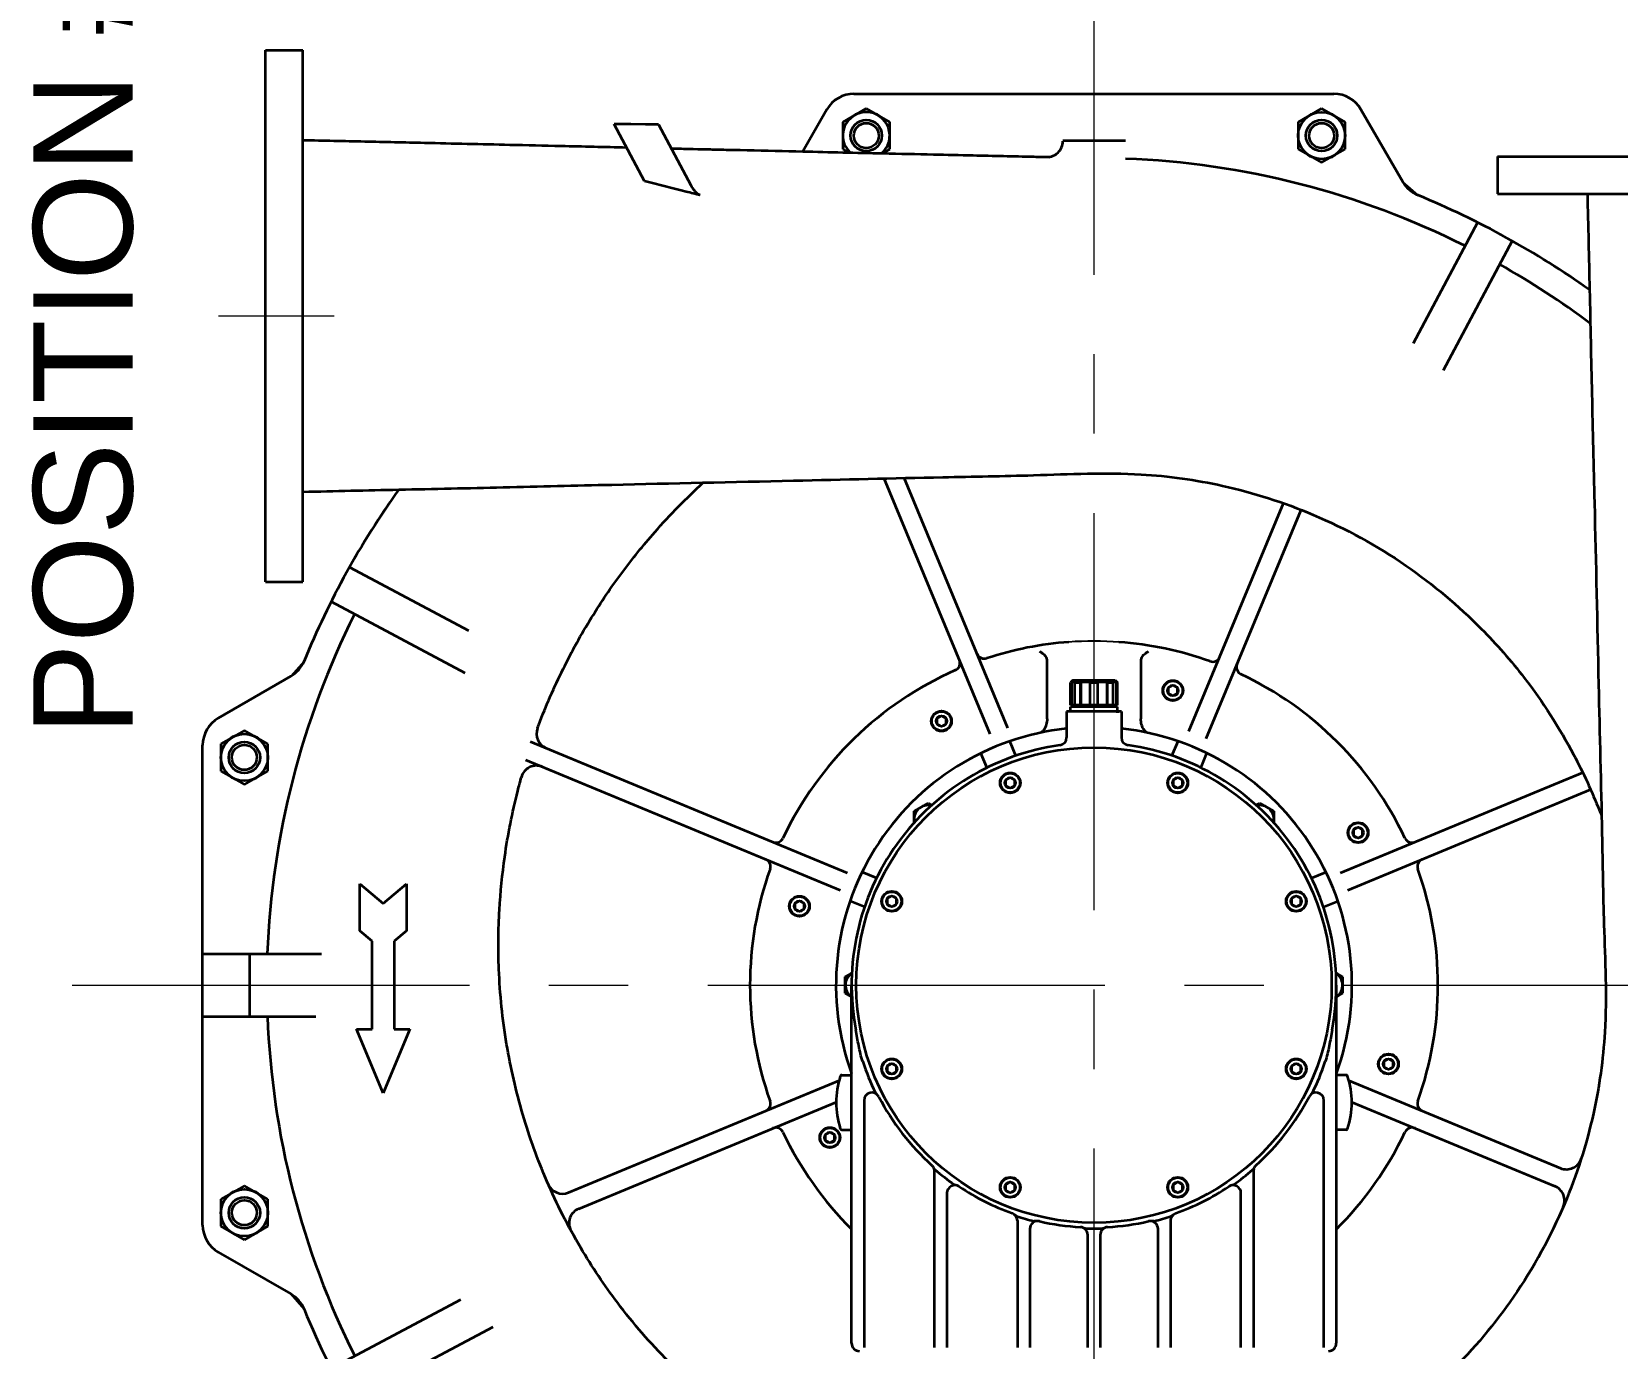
# Model space of a CAD drawing. Header units: inches. Extents: x -403 to 7, y 1 to 290.
# Drawn here: x -99.26 to -59.34, y 81.94 to 115.09 of the extents above; entities that cross this region are included whole.
import ezdxf

# ---------------------------------------------------------------- set-up
doc = ezdxf.new("R2010")
doc.units = ezdxf.units.IN
doc.header["$MEASUREMENT"] = 0
doc.linetypes.add('点画线', pattern=[16, 10, -2, 2, -2])
doc.layers.add('中心线层', color=1, linetype='点画线', lineweight=18)
doc.layers.add('粗实线层', color=7, linetype='Continuous', lineweight=35)
doc.styles.get("Standard").update_dxf_attribs({"font": 'arial.ttf'})

msp = doc.modelspace()

# ---------------------------------------------------------------- linework, layer by layer
for p, q in [((-92.434, 114.624), (-93.379, 114.624)), ((-93.379, 114.624), (-93.379, 114.624)), ((-93.379, 114.624), (-93.379, 107.931)), ((-92.434, 112.359), (-92.434, 114.624)), ((-92.434, 114.624), (-92.434, 114.624)), ((-79.004, 113.384), (-79.026, 113.368)), ((-78.981, 113.399), (-79.004, 113.384)), ((-66.197, 113.471), (-66.223, 113.48)), ((-66.172, 113.461), (-66.197, 113.471)), ((-66.148, 113.45), (-66.172, 113.461)), ((-66.123, 113.439), (-66.148, 113.45)), ((-66.099, 113.426), (-66.123, 113.439)), ((-66.076, 113.413), (-66.099, 113.426)), ((-66.053, 113.399), (-66.076, 113.413)), ((-66.03, 113.384), (-66.053, 113.399)), ((-66.008, 113.368), (-66.03, 113.384)), ((-79.24, 113.128), (-79.85, 112.073)), ((-79.227, 113.151), (-79.24, 113.128)), ((-79.24, 113.128), (-79.24, 113.128)), ((-79.212, 113.174), (-79.227, 113.151)), ((-79.196, 113.196), (-79.212, 113.174)), ((-79.18, 113.218), (-79.196, 113.196)), ((-79.163, 113.239), (-79.18, 113.218)), ((-79.146, 113.259), (-79.163, 113.239)), ((-79.127, 113.279), (-79.146, 113.259)), ((-79.108, 113.298), (-79.127, 113.279)), ((-79.089, 113.317), (-79.108, 113.298)), ((-79.068, 113.335), (-79.089, 113.317)), ((-79.047, 113.352), (-79.068, 113.335)), ((-79.026, 113.368), (-79.047, 113.352)), ((-65.987, 113.352), (-66.008, 113.368)), ((-65.966, 113.335), (-65.987, 113.352)), ((-65.946, 113.317), (-65.966, 113.335)), ((-65.926, 113.298), (-65.946, 113.317)), ((-65.907, 113.279), (-65.926, 113.298)), ((-65.889, 113.259), (-65.907, 113.279)), ((-65.871, 113.239), (-65.889, 113.259)), ((-65.854, 113.218), (-65.871, 113.239)), ((-65.838, 113.196), (-65.854, 113.218)), ((-65.822, 113.174), (-65.838, 113.196)), ((-65.808, 113.151), (-65.822, 113.174)), ((-65.794, 113.128), (-65.808, 113.151)), ((-64.74, 111.303), (-65.794, 113.128)), ((-65.794, 113.128), (-65.794, 113.128)), ((-84.18, 112.756), (-84.598, 112.763)), ((-84.598, 112.763), (-84.598, 112.763)), ((-84.598, 112.763), (-84.286, 112.175)), ((-83.804, 112.752), (-84.18, 112.756)), ((-84.18, 112.756), (-84.18, 112.756)), ((-83.477, 112.751), (-83.804, 112.752)), ((-83.804, 112.752), (-83.804, 112.752)), ((-83.157, 112.149), (-83.477, 112.751)), ((-83.477, 112.751), (-83.477, 112.751)), ((-92.162, 112.353), (-92.434, 112.359)), ((-92.434, 112.359), (-92.434, 112.359)), ((-91.891, 112.347), (-92.162, 112.353)), ((-84.829, 112.188), (-85.101, 112.194)), ((-84.558, 112.181), (-84.829, 112.188)), ((-84.286, 112.175), (-84.558, 112.181)), ((-84.286, 112.175), (-84.286, 112.175)), ((-83.047, 112.146), (-83.157, 112.149)), ((-83.157, 112.149), (-83.157, 112.149)), ((-82.936, 112.144), (-83.047, 112.146)), ((-82.826, 112.141), (-82.936, 112.144)), ((-82.716, 112.138), (-82.826, 112.141)), ((-82.605, 112.136), (-82.716, 112.138)), ((-82.495, 112.133), (-82.605, 112.136)), ((-82.384, 112.131), (-82.495, 112.133)), ((-82.274, 112.128), (-82.384, 112.131)), ((-82.164, 112.126), (-82.274, 112.128)), ((-82.053, 112.123), (-82.164, 112.126)), ((-81.943, 112.121), (-82.053, 112.123)), ((-81.833, 112.118), (-81.943, 112.121)), ((-81.722, 112.116), (-81.833, 112.118)), ((-55.667, 111.947), (-62.36, 111.947)), ((-62.36, 111.947), (-62.36, 111.947)), ((-62.36, 111.947), (-62.36, 111.002)), ((-64.357, 110.968), (-64.74, 111.303)), ((-64.74, 111.303), (-64.731, 111.288)), ((-64.357, 110.968), (-64.74, 111.303)), ((-64.731, 111.288), (-64.722, 111.273)), ((-64.722, 111.273), (-64.712, 111.259)), ((-64.712, 111.259), (-64.703, 111.244)), ((-64.703, 111.244), (-64.693, 111.23)), ((-64.693, 111.23), (-64.682, 111.217)), ((-64.682, 111.217), (-64.672, 111.203)), ((-64.672, 111.203), (-64.661, 111.19)), ((-64.661, 111.19), (-64.649, 111.177)), ((-64.649, 111.177), (-64.638, 111.164)), ((-64.638, 111.164), (-64.626, 111.151)), ((-64.626, 111.151), (-64.614, 111.139)), ((-64.614, 111.139), (-64.602, 111.127)), ((-64.602, 111.127), (-64.589, 111.115)), ((-64.589, 111.115), (-64.576, 111.103)), ((-64.576, 111.103), (-64.563, 111.092)), ((-64.563, 111.092), (-64.55, 111.081)), ((-64.55, 111.081), (-64.536, 111.071)), ((-64.536, 111.071), (-64.522, 111.06)), ((-64.522, 111.06), (-64.508, 111.05)), ((-64.508, 111.05), (-64.494, 111.041)), ((-64.494, 111.041), (-64.479, 111.031)), ((-64.479, 111.031), (-64.465, 111.022)), ((-64.465, 111.022), (-64.45, 111.013)), ((-64.45, 111.013), (-64.435, 111.005)), ((-64.435, 111.005), (-64.419, 110.997)), ((-64.419, 110.997), (-64.404, 110.989)), ((-64.404, 110.989), (-64.388, 110.982)), ((-64.388, 110.982), (-64.373, 110.975)), ((-62.36, 111.002), (-62.36, 111.002)), ((-62.36, 111.002), (-60.095, 111.002)), ((-60.095, 111.002), (-60.095, 111.002)), ((-60.095, 111.002), (-60.093, 110.922)), ((-64.373, 110.975), (-64.357, 110.968)), ((-64.205, 110.905), (-64.357, 110.968)), ((-64.053, 110.84), (-64.205, 110.905)), ((-63.902, 110.775), (-64.053, 110.84)), ((-63.751, 110.708), (-63.902, 110.775)), ((-63.601, 110.641), (-63.751, 110.708)), ((-63.451, 110.572), (-63.601, 110.641)), ((-60.093, 110.922), (-60.091, 110.841)), ((-60.091, 110.841), (-60.089, 110.76)), ((-60.089, 110.76), (-60.087, 110.68)), ((-60.087, 110.68), (-60.085, 110.599)), ((-60.085, 110.599), (-60.083, 110.519)), ((-63.302, 110.502), (-63.451, 110.572)), ((-63.154, 110.43), (-63.302, 110.502)), ((-63.005, 110.358), (-63.154, 110.43)), ((-62.858, 110.285), (-63.005, 110.358)), ((-62.711, 110.21), (-62.858, 110.285)), ((-62.565, 110.134), (-62.711, 110.21)), ((-60.083, 110.519), (-60.081, 110.438)), ((-60.081, 110.438), (-60.08, 110.358)), ((-60.08, 110.358), (-60.078, 110.277)), ((-60.078, 110.277), (-60.076, 110.196)), ((-60.076, 110.196), (-60.074, 110.116)), ((-62.419, 110.058), (-62.565, 110.134)), ((-62.274, 109.98), (-62.419, 110.058)), ((-62.129, 109.901), (-62.274, 109.98)), ((-61.985, 109.82), (-62.129, 109.901)), ((-61.842, 109.739), (-61.985, 109.82)), ((-60.074, 110.116), (-60.072, 110.035)), ((-60.072, 110.035), (-60.07, 109.955)), ((-60.07, 109.955), (-60.068, 109.874)), ((-60.068, 109.874), (-60.066, 109.793)), ((-60.066, 109.793), (-60.065, 109.713)), ((-61.699, 109.657), (-61.842, 109.739)), ((-61.557, 109.573), (-61.699, 109.657)), ((-61.416, 109.489), (-61.557, 109.573)), ((-61.275, 109.403), (-61.416, 109.489)), ((-61.135, 109.316), (-61.275, 109.403)), ((-60.065, 109.713), (-60.063, 109.632)), ((-60.063, 109.632), (-60.061, 109.552)), ((-60.061, 109.552), (-60.059, 109.471)), ((-60.059, 109.471), (-60.057, 109.391)), ((-60.057, 109.391), (-60.055, 109.31)), ((-60.996, 109.229), (-61.135, 109.316)), ((-60.857, 109.14), (-60.996, 109.229)), ((-60.719, 109.05), (-60.857, 109.14)), ((-60.582, 108.959), (-60.719, 109.05)), ((-60.055, 109.31), (-60.054, 109.229)), ((-60.054, 109.229), (-60.052, 109.149)), ((-60.052, 109.149), (-60.05, 109.068)), ((-60.05, 109.068), (-60.048, 108.988)), ((-60.048, 108.988), (-60.046, 108.907)), ((-60.445, 108.867), (-60.582, 108.959)), ((-60.309, 108.774), (-60.445, 108.867)), ((-60.174, 108.68), (-60.309, 108.774)), ((-60.039, 108.585), (-60.174, 108.68)), ((-60.046, 108.907), (-60.045, 108.826)), ((-60.045, 108.826), (-60.043, 108.746)), ((-60.043, 108.746), (-60.041, 108.665)), ((-60.041, 108.665), (-60.039, 108.585)), ((-60.039, 108.585), (-60.039, 108.585)), ((-93.379, 107.931), (-93.379, 107.931)), ((-93.379, 107.931), (-93.379, 101.238)), ((-92.434, 103.503), (-92.353, 103.505)), ((-92.434, 101.238), (-92.434, 103.503)), ((-92.434, 103.503), (-92.434, 103.503)), ((-92.353, 103.505), (-92.273, 103.507)), ((-92.273, 103.507), (-92.192, 103.509)), ((-92.192, 103.509), (-92.112, 103.511)), ((-92.112, 103.511), (-92.031, 103.513)), ((-90.393, 103.02), (-90.454, 102.928)), ((-90.331, 103.112), (-90.393, 103.02)), ((-90.269, 103.204), (-90.331, 103.112)), ((-90.206, 103.295), (-90.269, 103.204)), ((-90.143, 103.386), (-90.206, 103.295)), ((-90.635, 102.649), (-90.694, 102.556)), ((-90.575, 102.742), (-90.635, 102.649)), ((-90.515, 102.835), (-90.575, 102.742)), ((-90.454, 102.928), (-90.515, 102.835)), ((-90.869, 102.274), (-90.927, 102.179)), ((-90.811, 102.368), (-90.869, 102.274)), ((-90.753, 102.462), (-90.811, 102.368)), ((-90.694, 102.556), (-90.753, 102.462)), ((-91.152, 101.797), (-91.207, 101.701)), ((-91.096, 101.893), (-91.152, 101.797)), ((-91.04, 101.989), (-91.096, 101.893)), ((-90.984, 102.084), (-91.04, 101.989)), ((-90.927, 102.179), (-90.984, 102.084)), ((-91.372, 101.404), (-91.388, 101.375)), ((-91.357, 101.433), (-91.372, 101.404)), ((-91.341, 101.461), (-91.357, 101.433)), ((-91.325, 101.49), (-91.341, 101.461)), ((-91.309, 101.519), (-91.325, 101.49)), ((-91.293, 101.547), (-91.309, 101.519)), ((-91.277, 101.576), (-91.293, 101.547)), ((-91.261, 101.605), (-91.277, 101.576)), ((-91.207, 101.701), (-91.261, 101.605)), ((-91.261, 101.605), (-91.261, 101.605)), ((-93.379, 101.238), (-93.379, 101.238)), ((-93.379, 101.238), (-92.434, 101.238)), ((-92.434, 101.238), (-92.434, 101.238)), ((-91.573, 101.028), (-91.589, 100.999)), ((-91.558, 101.057), (-91.573, 101.028)), ((-91.543, 101.086), (-91.558, 101.057)), ((-91.528, 101.115), (-91.543, 101.086)), ((-91.512, 101.144), (-91.528, 101.115)), ((-91.497, 101.173), (-91.512, 101.144)), ((-91.482, 101.202), (-91.497, 101.173)), ((-91.466, 101.231), (-91.482, 101.202)), ((-91.451, 101.26), (-91.466, 101.231)), ((-91.435, 101.288), (-91.451, 101.26)), ((-91.419, 101.317), (-91.435, 101.288)), ((-91.404, 101.346), (-91.419, 101.317)), ((-91.388, 101.375), (-91.404, 101.346)), ((-91.772, 100.638), (-91.796, 100.589)), ((-91.748, 100.687), (-91.772, 100.638)), ((-91.723, 100.736), (-91.748, 100.687)), ((-91.708, 100.765), (-91.723, 100.736)), ((-91.723, 100.736), (-91.723, 100.736)), ((-91.693, 100.794), (-91.708, 100.765)), ((-91.679, 100.823), (-91.693, 100.794)), ((-91.664, 100.853), (-91.679, 100.823)), ((-91.649, 100.882), (-91.664, 100.853)), ((-91.634, 100.911), (-91.649, 100.882)), ((-91.619, 100.94), (-91.634, 100.911)), ((-91.604, 100.969), (-91.619, 100.94)), ((-91.589, 100.999), (-91.604, 100.969)), ((-91.963, 100.243), (-91.986, 100.194)), ((-91.939, 100.293), (-91.963, 100.243)), ((-91.916, 100.342), (-91.939, 100.293)), ((-91.892, 100.392), (-91.916, 100.342)), ((-91.868, 100.441), (-91.892, 100.392)), ((-91.844, 100.49), (-91.868, 100.441)), ((-91.82, 100.539), (-91.844, 100.49)), ((-91.796, 100.589), (-91.82, 100.539)), ((-92.145, 99.845), (-92.168, 99.795)), ((-92.123, 99.895), (-92.145, 99.845)), ((-92.1, 99.945), (-92.123, 99.895)), ((-92.078, 99.995), (-92.1, 99.945)), ((-92.055, 100.045), (-92.078, 99.995)), ((-92.032, 100.094), (-92.055, 100.045)), ((-92.009, 100.144), (-92.032, 100.094)), ((-91.986, 100.194), (-92.009, 100.144)), ((-92.32, 99.444), (-92.341, 99.393)), ((-92.298, 99.494), (-92.32, 99.444)), ((-92.277, 99.544), (-92.298, 99.494)), ((-92.255, 99.595), (-92.277, 99.544)), ((-92.234, 99.645), (-92.255, 99.595)), ((-92.212, 99.695), (-92.234, 99.645)), ((-92.19, 99.745), (-92.212, 99.695)), ((-92.168, 99.795), (-92.19, 99.745)), ((-92.404, 99.241), (-92.739, 98.858)), ((-92.404, 99.241), (-92.739, 98.858)), ((-92.563, 98.997), (-92.551, 99.009)), ((-92.551, 99.009), (-92.54, 99.022)), ((-92.54, 99.022), (-92.528, 99.035)), ((-92.528, 99.035), (-92.517, 99.049)), ((-92.517, 99.049), (-92.507, 99.062)), ((-92.507, 99.062), (-92.496, 99.076)), ((-92.496, 99.076), (-92.486, 99.09)), ((-92.486, 99.09), (-92.477, 99.104)), ((-92.477, 99.104), (-92.467, 99.119)), ((-92.467, 99.119), (-92.458, 99.133)), ((-92.458, 99.133), (-92.45, 99.148)), ((-92.45, 99.148), (-92.441, 99.163)), ((-92.441, 99.163), (-92.433, 99.179)), ((-92.433, 99.179), (-92.425, 99.194)), ((-92.425, 99.194), (-92.418, 99.21)), ((-92.418, 99.21), (-92.411, 99.225)), ((-92.411, 99.225), (-92.404, 99.241)), ((-92.383, 99.292), (-92.404, 99.241)), ((-92.362, 99.343), (-92.383, 99.292)), ((-92.341, 99.393), (-92.362, 99.343)), ((-92.739, 98.858), (-94.564, 97.804)), ((-92.739, 98.858), (-92.724, 98.867)), ((-92.724, 98.867), (-92.709, 98.876)), ((-92.709, 98.876), (-92.695, 98.886)), ((-92.695, 98.886), (-92.681, 98.895)), ((-92.681, 98.895), (-92.667, 98.905)), ((-92.667, 98.905), (-92.653, 98.916)), ((-92.653, 98.916), (-92.639, 98.927)), ((-92.639, 98.927), (-92.626, 98.938)), ((-92.626, 98.938), (-92.613, 98.949)), ((-92.613, 98.949), (-92.6, 98.96)), ((-92.6, 98.96), (-92.587, 98.972)), ((-92.587, 98.972), (-92.575, 98.984)), ((-92.575, 98.984), (-92.563, 98.997)), ((-94.901, 97.417), (-94.911, 97.392)), ((-94.89, 97.443), (-94.901, 97.417)), ((-94.878, 97.468), (-94.89, 97.443)), ((-94.866, 97.492), (-94.878, 97.468)), ((-94.853, 97.516), (-94.866, 97.492)), ((-94.838, 97.54), (-94.853, 97.516)), ((-94.823, 97.563), (-94.838, 97.54)), ((-94.808, 97.585), (-94.823, 97.563)), ((-94.791, 97.607), (-94.808, 97.585)), ((-94.774, 97.629), (-94.791, 97.607)), ((-94.756, 97.649), (-94.774, 97.629)), ((-94.737, 97.669), (-94.756, 97.649)), ((-94.718, 97.689), (-94.737, 97.669)), ((-94.698, 97.708), (-94.718, 97.689)), ((-94.677, 97.726), (-94.698, 97.708)), ((-94.655, 97.743), (-94.677, 97.726)), ((-94.633, 97.759), (-94.655, 97.743)), ((-94.611, 97.775), (-94.633, 97.759)), ((-94.588, 97.79), (-94.611, 97.775)), ((-94.564, 97.804), (-94.588, 97.79)), ((-94.564, 97.804), (-94.564, 97.804)), ((-94.956, 97.177), (-94.958, 97.15)), ((-94.958, 97.15), (-94.958, 97.122)), ((-94.958, 97.122), (-94.958, 97.122)), ((-94.958, 97.122), (-94.958, 94.197)), ((-94.954, 97.205), (-94.956, 97.177)), ((-94.95, 97.232), (-94.954, 97.205)), ((-94.946, 97.259), (-94.95, 97.232)), ((-94.941, 97.286), (-94.946, 97.259)), ((-94.935, 97.313), (-94.941, 97.286)), ((-94.928, 97.339), (-94.935, 97.313)), ((-94.92, 97.366), (-94.928, 97.339)), ((-94.911, 97.392), (-94.92, 97.366)), ((-94.958, 94.197), (-94.958, 94.197)), ((-94.958, 94.197), (-94.958, 91.868)), ((-94.958, 91.868), (-94.958, 91.868)), ((-94.958, 91.868), (-94.958, 90.294)), ((-94.958, 90.294), (-94.958, 90.294)), ((-94.958, 90.294), (-94.958, 85.04)), ((-94.958, 85.04), (-94.958, 85.04)), ((-94.958, 85.04), (-94.958, 85.012)), ((-94.958, 85.012), (-94.956, 84.985)), ((-94.956, 84.985), (-94.954, 84.957)), ((-94.954, 84.957), (-94.95, 84.93)), ((-94.95, 84.93), (-94.946, 84.903)), ((-94.946, 84.903), (-94.941, 84.876)), ((-94.941, 84.876), (-94.935, 84.849)), ((-94.935, 84.849), (-94.928, 84.822)), ((-94.928, 84.822), (-94.92, 84.796)), ((-94.92, 84.796), (-94.911, 84.77)), ((-94.911, 84.77), (-94.901, 84.745)), ((-94.901, 84.745), (-94.89, 84.719)), ((-94.89, 84.719), (-94.878, 84.694)), ((-94.878, 84.694), (-94.866, 84.67)), ((-94.866, 84.67), (-94.853, 84.646)), ((-94.853, 84.646), (-94.838, 84.622)), ((-94.838, 84.622), (-94.823, 84.599)), ((-94.823, 84.599), (-94.808, 84.577)), ((-94.808, 84.577), (-94.791, 84.555)), ((-94.791, 84.555), (-94.774, 84.533)), ((-94.774, 84.533), (-94.756, 84.513)), ((-94.756, 84.513), (-94.737, 84.493)), ((-94.737, 84.493), (-94.718, 84.473)), ((-94.718, 84.473), (-94.698, 84.454)), ((-94.698, 84.454), (-94.677, 84.436)), ((-94.677, 84.436), (-94.655, 84.419)), ((-94.655, 84.419), (-94.633, 84.402)), ((-94.633, 84.402), (-94.611, 84.387)), ((-94.611, 84.387), (-94.588, 84.372)), ((-94.588, 84.372), (-94.564, 84.358)), ((-94.564, 84.358), (-94.564, 84.358)), ((-94.564, 84.358), (-92.739, 83.304)), ((-92.739, 83.304), (-92.404, 82.921)), ((-92.724, 83.295), (-92.739, 83.304)), ((-92.739, 83.304), (-92.404, 82.921)), ((-92.709, 83.286), (-92.724, 83.295)), ((-92.695, 83.276), (-92.709, 83.286)), ((-92.681, 83.266), (-92.695, 83.276)), ((-92.667, 83.256), (-92.681, 83.266)), ((-92.653, 83.246), (-92.667, 83.256)), ((-92.639, 83.235), (-92.653, 83.246)), ((-92.626, 83.224), (-92.639, 83.235)), ((-92.613, 83.213), (-92.626, 83.224)), ((-92.6, 83.202), (-92.613, 83.213)), ((-92.587, 83.19), (-92.6, 83.202)), ((-92.575, 83.178), (-92.587, 83.19)), ((-92.563, 83.165), (-92.575, 83.178)), ((-92.551, 83.153), (-92.563, 83.165)), ((-92.54, 83.14), (-92.551, 83.153)), ((-92.528, 83.127), (-92.54, 83.14)), ((-92.517, 83.113), (-92.528, 83.127)), ((-92.507, 83.1), (-92.517, 83.113)), ((-92.496, 83.086), (-92.507, 83.1)), ((-92.486, 83.072), (-92.496, 83.086)), ((-92.477, 83.058), (-92.486, 83.072)), ((-92.467, 83.043), (-92.477, 83.058)), ((-92.458, 83.028), (-92.467, 83.043)), ((-92.45, 83.014), (-92.458, 83.028)), ((-92.441, 82.999), (-92.45, 83.014)), ((-92.433, 82.983), (-92.441, 82.999)), ((-92.425, 82.968), (-92.433, 82.983)), ((-92.418, 82.952), (-92.425, 82.968)), ((-92.411, 82.937), (-92.418, 82.952)), ((-92.404, 82.921), (-92.411, 82.937)), ((-92.404, 82.921), (-92.383, 82.87)), ((-92.383, 82.87), (-92.362, 82.819)), ((-92.362, 82.819), (-92.341, 82.769)), ((-92.341, 82.769), (-92.32, 82.718)), ((-92.32, 82.718), (-92.298, 82.668)), ((-92.298, 82.668), (-92.277, 82.618)), ((-92.277, 82.618), (-92.255, 82.567)), ((-92.255, 82.567), (-92.234, 82.517)), ((-92.234, 82.517), (-92.212, 82.467)), ((-92.212, 82.467), (-92.19, 82.417)), ((-92.19, 82.417), (-92.168, 82.367)), ((-92.168, 82.367), (-92.145, 82.317)), ((-92.145, 82.317), (-92.123, 82.267)), ((-92.123, 82.267), (-92.1, 82.217)), ((-92.1, 82.217), (-92.078, 82.167)), ((-92.078, 82.167), (-92.055, 82.117)), ((-92.055, 82.117), (-92.032, 82.067)), ((-92.032, 82.067), (-92.009, 82.018)), ((-92.009, 82.018), (-91.986, 81.968)), ((-91.986, 81.968), (-91.963, 81.919))]:
    msp.add_line(p, q)
msp.add_arc((-72.517, 91.081), 8.661, 85.7267, 94.1712)
at = {"layer": '中心线层'}
for p, q in [((-72.517, 118.967), (-72.517, 63.195)), ((-94.555, 107.931), (-91.643, 107.931)), ((-98.241, 91.081), (-46.793, 91.081))]:
    msp.add_line(p, q, dxfattribs=at)
at = {"layer": '粗实线层'}
for p, q in [((-93.379, 101.238), (-93.379, 114.624)), ((-93.379, 114.624), (-92.434, 114.624)), ((-92.434, 101.238), (-92.434, 114.624)), ((-78.559, 113.522), (-73.364, 113.522)), ((-73.364, 113.522), (-66.476, 113.522)), ((-79.24, 113.128), (-79.85, 112.073)), ((-78.249, 113.154), (-78.839, 112.813)), ((-77.658, 112.813), (-78.249, 113.154)), ((-66.785, 113.154), (-67.376, 112.813)), ((-66.195, 112.813), (-66.785, 113.154)), ((-64.74, 111.303), (-65.794, 113.128)), ((-83.831, 111.32), (-84.598, 112.763)), ((-83.477, 112.751), (-82.664, 111.221)), ((-78.839, 112.813), (-78.839, 112.131)), ((-77.658, 112.131), (-77.658, 112.813)), ((-67.376, 112.813), (-67.376, 112.131)), ((-66.195, 112.131), (-66.195, 112.813)), ((-78.839, 112.472), (-78.843, 112.472)), ((-71.725, 112.341), (-73.3, 112.341)), ((-67.376, 112.472), (-67.38, 112.472)), ((-78.839, 112.131), (-78.692, 112.046)), ((-77.839, 112.027), (-77.658, 112.131)), ((-67.376, 112.131), (-66.785, 111.79)), ((-66.785, 111.79), (-66.195, 112.131)), ((-62.36, 111.947), (-62.36, 111.002)), ((-62.36, 111.947), (-48.974, 111.947)), ((-62.36, 111.002), (-48.974, 111.002)), ((-62.858, 110.287), (-64.48, 107.237)), ((-61.989, 109.825), (-63.729, 106.553)), ((-75.133, 97.397), (-77.801, 103.838)), ((-74.685, 97.55), (-77.295, 103.85)), ((-70.125, 97.473), (-67.747, 103.215)), ((-69.689, 97.292), (-67.304, 103.05)), ((-91.261, 101.605), (-88.267, 100.013)), ((-93.379, 101.238), (-92.434, 101.238)), ((-91.723, 100.736), (-88.354, 98.944)), ((-73.698, 97.788), (-73.698, 99.27)), ((-71.336, 99.27), (-71.336, 97.788)), ((-92.739, 98.858), (-94.564, 97.804)), ((-73.049, 98.758), (-73.108, 98.699)), ((-73.108, 98.128), (-73.108, 98.699)), ((-73.108, 98.699), (-73.099, 98.699)), ((-73.079, 98.719), (-73.099, 98.699)), ((-73.099, 98.128), (-73.099, 98.699)), ((-73.079, 98.719), (-73.079, 98.128)), ((-73.079, 98.719), (-72.984, 98.719)), ((-73.049, 98.758), (-71.986, 98.758)), ((-72.998, 98.699), (-72.984, 98.719)), ((-72.998, 98.128), (-72.998, 98.699)), ((-72.998, 98.699), (-72.859, 98.699)), ((-72.845, 98.719), (-72.859, 98.699)), ((-72.859, 98.128), (-72.859, 98.699)), ((-72.845, 98.719), (-72.845, 98.128)), ((-72.845, 98.719), (-72.616, 98.719)), ((-72.616, 98.128), (-72.616, 98.719)), ((-72.616, 98.699), (-72.419, 98.699)), ((-72.419, 98.128), (-72.419, 98.719)), ((-72.419, 98.719), (-72.189, 98.719)), ((-72.189, 98.719), (-72.189, 98.128)), ((-72.175, 98.699), (-72.189, 98.719)), ((-72.175, 98.128), (-72.175, 98.699)), ((-72.175, 98.699), (-72.036, 98.699)), ((-72.05, 98.719), (-71.955, 98.719)), ((-72.05, 98.719), (-72.036, 98.699)), ((-72.036, 98.128), (-72.036, 98.699)), ((-71.986, 98.758), (-71.927, 98.699)), ((-71.955, 98.719), (-71.955, 98.128)), ((-71.935, 98.699), (-71.955, 98.719)), ((-71.935, 98.128), (-71.935, 98.699)), ((-71.935, 98.699), (-71.927, 98.699)), ((-71.927, 98.128), (-71.927, 98.699)), ((-70.53, 98.632), (-70.647, 98.564)), ((-70.413, 98.564), (-70.53, 98.632)), ((-70.647, 98.564), (-70.647, 98.429)), ((-70.647, 98.429), (-70.53, 98.361)), ((-70.53, 98.361), (-70.413, 98.429)), ((-70.413, 98.429), (-70.413, 98.564)), ((-76.356, 97.865), (-76.473, 97.797)), ((-76.239, 97.797), (-76.356, 97.865)), ((-73.206, 97.971), (-73.206, 97.318)), ((-71.828, 97.971), (-73.206, 97.971)), ((-73.074, 97.971), (-73.147, 97.971)), ((-71.927, 98.128), (-73.108, 98.128)), ((-73.108, 97.971), (-73.108, 98.089)), ((-71.927, 98.089), (-73.108, 98.089)), ((-73.068, 98.089), (-73.068, 98.128)), ((-72.444, 97.971), (-72.591, 97.971)), ((-71.966, 98.089), (-71.966, 98.128)), ((-71.961, 97.971), (-71.887, 97.971)), ((-71.927, 97.971), (-71.927, 98.089)), ((-71.828, 97.971), (-71.828, 97.318)), ((-93.908, 97.495), (-94.499, 97.154)), ((-93.318, 97.154), (-93.908, 97.495)), ((-76.473, 97.797), (-76.473, 97.662)), ((-76.473, 97.662), (-76.356, 97.595)), ((-76.356, 97.595), (-76.239, 97.662)), ((-76.239, 97.662), (-76.239, 97.797)), ((-94.958, 85.04), (-94.958, 97.122)), ((-94.499, 97.154), (-94.499, 96.472)), ((-93.318, 96.472), (-93.318, 97.154)), ((-86.715, 97.218), (-78.728, 93.909)), ((-74.481, 96.85), (-74.635, 97.222)), ((-70.554, 96.85), (-70.399, 97.222)), ((-94.499, 96.813), (-94.503, 96.813)), ((-86.83, 96.754), (-78.909, 93.473)), ((-75.207, 96.547), (-75.362, 96.921)), ((-69.827, 96.547), (-69.672, 96.921)), ((-94.499, 96.472), (-93.908, 96.131)), ((-93.908, 96.131), (-93.318, 96.472)), ((-74.626, 96.308), (-74.743, 96.241)), ((-74.743, 96.241), (-74.743, 96.106)), ((-74.509, 96.241), (-74.626, 96.308)), ((-74.509, 96.106), (-74.509, 96.241)), ((-70.408, 96.308), (-70.525, 96.241)), ((-70.525, 96.241), (-70.525, 96.106)), ((-70.291, 96.241), (-70.408, 96.308)), ((-70.291, 96.106), (-70.291, 96.241)), ((-66.306, 93.909), (-60.211, 96.434)), ((-74.743, 96.106), (-74.626, 96.038)), ((-74.626, 96.038), (-74.509, 96.106)), ((-70.525, 96.106), (-70.408, 96.038)), ((-70.408, 96.038), (-70.291, 96.106)), ((-66.125, 93.473), (-60.012, 96.005)), ((-77.047, 95.461), (-76.693, 95.666)), ((-77.047, 95.159), (-77.047, 95.461)), ((-76.693, 95.666), (-76.596, 95.61)), ((-68.438, 95.61), (-68.341, 95.666)), ((-68.341, 95.666), (-67.987, 95.461)), ((-67.987, 95.461), (-67.987, 95.159)), ((-77.047, 95.257), (-77.055, 95.257)), ((-77.047, 95.318), (-77.05, 95.318)), ((-65.868, 95.055), (-65.985, 94.987)), ((-65.752, 94.987), (-65.868, 95.055)), ((-65.985, 94.987), (-65.985, 94.852)), ((-65.985, 94.852), (-65.868, 94.785)), ((-65.868, 94.785), (-65.752, 94.852)), ((-65.752, 94.852), (-65.752, 94.987)), ((-77.983, 93.771), (-78.357, 93.926)), ((-67.051, 93.771), (-66.677, 93.926)), ((-91.004, 92.452), (-91.004, 93.634)), ((-91.004, 93.634), (-90.413, 93.138)), ((-90.413, 93.138), (-89.823, 93.634)), ((-89.823, 93.634), (-89.823, 92.452)), ((-79.933, 93.203), (-80.05, 93.135)), ((-80.05, 93.135), (-80.05, 93)), ((-79.816, 93.135), (-79.933, 93.203)), ((-79.816, 93), (-79.816, 93.135)), ((-78.281, 93.042), (-78.658, 93.199)), ((-77.609, 93.325), (-77.726, 93.258)), ((-77.726, 93.258), (-77.726, 93.123)), ((-77.726, 93.123), (-77.609, 93.055)), ((-77.492, 93.258), (-77.609, 93.325)), ((-77.609, 93.055), (-77.492, 93.123)), ((-77.492, 93.123), (-77.492, 93.258)), ((-67.425, 93.325), (-67.542, 93.258)), ((-67.542, 93.258), (-67.542, 93.123)), ((-67.542, 93.123), (-67.425, 93.055)), ((-67.308, 93.258), (-67.425, 93.325)), ((-67.425, 93.055), (-67.308, 93.123)), ((-67.308, 93.123), (-67.308, 93.258)), ((-66.753, 93.042), (-66.376, 93.199)), ((-80.05, 93), (-79.933, 92.933)), ((-79.933, 92.933), (-79.816, 93)), ((-90.689, 92.188), (-91.004, 92.452)), ((-89.823, 92.452), (-90.138, 92.188)), ((-94.958, 91.868), (-91.966, 91.868)), ((-93.777, 91.868), (-93.777, 90.294)), ((-90.689, 89.974), (-90.689, 92.188)), ((-90.138, 92.188), (-90.138, 89.974)), ((-78.777, 91.286), (-78.6, 91.388)), ((-78.777, 90.876), (-78.777, 91.286)), ((-78.619, 82.065), (-78.619, 91.081)), ((-66.434, 91.388), (-66.257, 91.286)), ((-66.415, 91.081), (-66.415, 82.065)), ((-66.257, 91.286), (-66.257, 90.876)), ((-78.619, 90.785), (-78.777, 90.876)), ((-66.257, 90.876), (-66.415, 90.785)), ((-94.958, 90.294), (-92.111, 90.294)), ((-91.082, 89.974), (-90.689, 89.974)), ((-90.413, 88.358), (-91.082, 89.974)), ((-89.744, 89.974), (-90.413, 88.358)), ((-90.138, 89.974), (-89.744, 89.974)), ((-77.609, 89.107), (-77.726, 89.039)), ((-77.726, 89.039), (-77.726, 88.904)), ((-77.492, 89.039), (-77.609, 89.107)), ((-77.492, 88.904), (-77.492, 89.039)), ((-67.425, 89.107), (-67.542, 89.039)), ((-67.542, 89.039), (-67.542, 88.904)), ((-67.308, 89.039), (-67.425, 89.107)), ((-67.308, 88.904), (-67.308, 89.039)), ((-65.102, 89.229), (-65.218, 89.161)), ((-65.218, 89.161), (-65.218, 89.026)), ((-65.218, 89.026), (-65.102, 88.959)), ((-64.985, 89.161), (-65.102, 89.229)), ((-65.102, 88.959), (-64.985, 89.026)), ((-64.985, 89.026), (-64.985, 89.161)), ((-85.744, 85.858), (-78.935, 88.678)), ((-78.867, 88.817), (-78.619, 88.817)), ((-77.726, 88.904), (-77.609, 88.837)), ((-77.609, 88.837), (-77.492, 88.904)), ((-67.542, 88.904), (-67.425, 88.837)), ((-67.425, 88.837), (-67.308, 88.904)), ((-66.168, 88.817), (-66.415, 88.817)), ((-66.099, 88.678), (-60.774, 86.472)), ((-85.49, 85.452), (-79.007, 88.137)), ((-78.305, 88.178), (-78.305, 81.954)), ((-66.73, 81.954), (-66.73, 88.178)), ((-66.027, 88.137), (-60.913, 86.019)), ((-78.867, 87.439), (-78.619, 87.439)), ((-66.168, 87.439), (-66.415, 87.439)), ((-79.166, 87.377), (-79.283, 87.31)), ((-79.283, 87.31), (-79.283, 87.175)), ((-79.283, 87.175), (-79.166, 87.107)), ((-79.049, 87.31), (-79.166, 87.377)), ((-79.166, 87.107), (-79.049, 87.175)), ((-79.049, 87.175), (-79.049, 87.31)), ((-76.533, 81.954), (-76.533, 86.398)), ((-68.501, 86.398), (-68.501, 81.954)), ((-93.908, 86.031), (-94.499, 85.69)), ((-93.318, 85.69), (-93.908, 86.031)), ((-76.218, 85.846), (-76.218, 81.954)), ((-74.626, 86.124), (-74.743, 86.056)), ((-74.743, 86.056), (-74.743, 85.921)), ((-74.743, 85.921), (-74.626, 85.854)), ((-74.509, 86.056), (-74.626, 86.124)), ((-74.626, 85.854), (-74.509, 85.921)), ((-74.509, 85.921), (-74.509, 86.056)), ((-70.408, 86.124), (-70.525, 86.056)), ((-70.525, 86.056), (-70.525, 85.921)), ((-70.525, 85.921), (-70.408, 85.854)), ((-70.291, 86.056), (-70.408, 86.124)), ((-70.408, 85.854), (-70.291, 85.921)), ((-70.291, 85.921), (-70.291, 86.056)), ((-68.816, 81.954), (-68.816, 85.846)), ((-94.499, 85.69), (-94.499, 85.008)), ((-93.318, 85.008), (-93.318, 85.69)), ((-94.499, 85.349), (-94.503, 85.349)), ((-74.446, 85.151), (-74.446, 81.954)), ((-70.588, 85.151), (-70.588, 81.954)), ((-94.499, 85.008), (-93.908, 84.667)), ((-93.908, 84.667), (-93.318, 85.008)), ((-74.131, 84.943), (-74.131, 81.954)), ((-72.675, 81.954), (-72.675, 84.792)), ((-72.36, 84.792), (-72.36, 81.954)), ((-70.903, 81.954), (-70.903, 84.943)), ((-94.564, 84.358), (-92.739, 83.304)), ((-91.723, 81.426), (-88.455, 83.164)), ((-91.261, 80.557), (-87.646, 82.479))]:
    msp.add_line(p, q, dxfattribs=at)
msp.add_lwpolyline([(-83.477, 112.751), (-83.804, 112.752), (-84.18, 112.756), (-84.598, 112.763)], dxfattribs=at)
for centre, radius in [((-66.785, 112.472), 0.591), ((-78.249, 112.472), 0.394), ((-78.249, 112.472), 0.315), ((-66.785, 112.472), 0.394), ((-66.785, 112.472), 0.315), ((-70.53, 98.497), 0.256), ((-70.53, 98.497), 0.244), ((-70.53, 98.497), 0.135), ((-76.356, 97.73), 0.256), ((-76.356, 97.73), 0.244), ((-76.356, 97.73), 0.135), ((-93.908, 96.813), 0.591), ((-93.908, 96.813), 0.394), ((-93.908, 96.813), 0.315), ((-72.517, 91.081), 5.984), ((-74.626, 96.173), 0.256), ((-74.626, 96.173), 0.244), ((-74.626, 96.173), 0.135), ((-70.408, 96.173), 0.256), ((-70.408, 96.173), 0.244), ((-70.408, 96.173), 0.135), ((-65.868, 94.92), 0.256), ((-65.868, 94.92), 0.244), ((-65.868, 94.92), 0.135), ((-77.609, 93.19), 0.256), ((-77.609, 93.19), 0.244), ((-67.425, 93.19), 0.256), ((-67.425, 93.19), 0.244), ((-79.933, 93.068), 0.256), ((-79.933, 93.068), 0.244), ((-79.933, 93.068), 0.135), ((-77.609, 93.19), 0.135), ((-67.425, 93.19), 0.135), ((-77.609, 88.972), 0.256), ((-77.609, 88.972), 0.244), ((-77.609, 88.972), 0.135), ((-67.425, 88.972), 0.256), ((-67.425, 88.972), 0.244), ((-67.425, 88.972), 0.135), ((-65.102, 89.094), 0.256), ((-65.102, 89.094), 0.244), ((-65.102, 89.094), 0.135), ((-79.166, 87.242), 0.256), ((-79.166, 87.242), 0.244), ((-79.166, 87.242), 0.135), ((-74.626, 85.989), 0.256), ((-74.626, 85.989), 0.244), ((-70.408, 85.989), 0.256), ((-70.408, 85.989), 0.244), ((-93.908, 85.349), 0.591), ((-74.626, 85.989), 0.135), ((-70.408, 85.989), 0.135), ((-93.908, 85.349), 0.394), ((-93.908, 85.349), 0.315)]:
    msp.add_circle(centre, radius, dxfattribs=at)
for centre, radius, start, end in [((-78.559, 112.735), 0.787, 90, 150), ((-66.476, 112.735), 0.787, 30, 90), ((-78.249, 112.472), 0.591, 311.1588, 226.2471), ((-78.249, 112.472), 0.594, 114.0336, 125.5121), ((-78.249, 112.472), 0.594, 54.4927, 65.5324), ((-66.785, 112.472), 0.594, 114.0336, 125.5121), ((-66.785, 112.472), 0.594, 54.4927, 65.5324), ((-78.249, 112.472), 0.594, 173.4459, 185.3319), ((-78.249, 112.472), 0.594, 354.4739, 5.9466), ((-73.694, 112.328), 0.394, 268.7238, 0), ((-66.785, 112.472), 0.594, 173.4459, 185.3319), ((-66.785, 112.472), 0.594, 354.4739, 5.9466), ((-72.513, 91.081), 20.823, 63.3543, 87.8329), ((-66.785, 112.472), 0.594, 234.6231, 246.177), ((-66.785, 112.472), 0.594, 293.5051, 305.296), ((-64.058, 111.696), 0.787, 210, 247.6899), ((-72.517, 91.081), 21.496, 54.516, 67.6898), ((-72.513, 91.081), 20.823, 53.1367, 60.6457), ((-72.517, 91.081), 21.496, 144.5166, 157.6898), ((-72.522, 91.081), 20.823, 153.3543, 177.8329), ((-75.279, 99.498), 0.197, 202.5, 288.1669), ((-72.517, 91.081), 8.661, 94.1712, 108.1669), ((-72.517, 91.081), 8.661, 70.3022, 85.8283), ((-93.132, 99.54), 0.787, 300, 337.6898), ((-72.517, 91.081), 8.661, 113.7733, 154.6978), ((-76.088, 99.188), 0.197, 293.7733, 22.5001), ((-69.531, 99.421), 0.197, 250.3022, 337.5001), ((-68.731, 99.089), 0.197, 157.5, 244.6978), ((-72.517, 91.081), 8.661, 25.3022, 64.6978), ((-94.171, 97.122), 0.787, 120, 180), ((-86.158, 97.413), 0.394, 159.4774, 247.5), ((-72.517, 91.081), 6.496, 96.0883, 200.05), ((-72.517, 91.081), 6.496, 339.95, 83.9117), ((-93.908, 96.813), 0.594, 114.0336, 125.5121), ((-93.908, 96.813), 0.594, 54.4927, 65.5324), ((-72.517, 91.081), 6.102, 98.084, 190.6175), ((-73.403, 97.318), 0.197, 278.0841, 360), ((-71.631, 97.318), 0.197, 179.9998, 261.9164), ((-72.517, 91.081), 6.102, 349.3758, 81.916), ((-93.908, 96.813), 0.594, 173.4459, 185.3319), ((-93.908, 96.813), 0.594, 354.4739, 5.9466), ((-93.908, 96.813), 0.594, 234.6231, 246.177), ((-93.908, 96.813), 0.594, 293.5051, 305.296), ((-86.553, 96.213), 0.394, 67.5, 164.2605), ((-76.693, 95.257), 0.354, 75.8255, 194.1374), ((-68.341, 95.257), 0.354, 345.8628, 104.1748), ((-76.693, 95.257), 0.362, 168.4831, 191.299), ((-68.341, 95.257), 0.362, 348.2276, 11.7286), ((-80.526, 94.867), 0.197, 247.5, 334.6978), ((-64.509, 94.867), 0.197, 205.3022, 292.5001), ((-80.857, 94.067), 0.197, 340.3022, 67.5001), ((-64.177, 94.067), 0.197, 112.5, 199.6978), ((-72.517, 91.081), 8.661, 160.3022, 199.6978), ((-72.517, 91.081), 8.661, 340.3022, 19.6978), ((-78.423, 91.081), 0.354, 120, 236.1311), ((-78.423, 91.081), 0.362, 119.1056, 131.7179), ((-66.612, 91.081), 0.362, 48.6732, 60.9392), ((-66.612, 91.081), 0.354, 303.8681, 60), ((-78.423, 91.081), 0.362, 228.2803, 237.0701), ((-66.612, 91.081), 0.362, 302.9727, 311.4683), ((-72.517, 91.081), 20.823, 182.1671, 206.6457), ((-72.517, 91.081), 6.132, 198.3107, 206.2225), ((-72.517, 91.081), 6.132, 333.7775, 341.6893), ((-76.842, 88.128), 2.165, 162.2084, 197.7916), ((-78.867, 88.778), 0.0394, 90, 162.2084), ((-66.168, 88.778), 0.0394, 17.7916, 90), ((-68.192, 88.128), 2.165, 342.2084, 17.7916), ((-78.108, 88.178), 0.197, 27.6851, 180), ((-72.517, 91.081), 6.102, 207.4313, 228.047), ((-72.517, 91.081), 6.102, 311.953, 332.583), ((-66.927, 88.178), 0.197, 0, 151.8708), ((-80.857, 88.095), 0.197, 292.5, 19.6978), ((-64.177, 88.095), 0.197, 160.3022, 247.5001), ((-80.526, 87.295), 0.197, 25.3022, 112.5001), ((-78.867, 87.479), 0.0394, 197.7916, 270), ((-66.168, 87.479), 0.0394, 270, 342.2084), ((-64.509, 87.295), 0.197, 67.5, 154.6978), ((-72.517, 91.081), 8.661, 205.3022, 225.1996), ((-72.517, 91.081), 8.661, 314.8075, 334.6978), ((-60.623, 86.836), 0.394, 247.5, 342.3705), ((-76.73, 86.398), 0.197, 24.0771, 47.4825), ((-76.73, 86.398), 0.197, 0.0008, 16.3785), ((-72.517, 91.081), 6.132, 229.2461, 234.9864), ((-72.517, 91.081), 6.132, 305.0136, 310.7539), ((-68.305, 86.398), 0.197, 163.6221, 179.9967), ((-68.305, 86.398), 0.197, 132.5175, 155.9229), ((-93.908, 85.349), 0.594, 114.0336, 125.5121), ((-93.908, 85.349), 0.594, 54.4927, 65.5324), ((-85.894, 86.222), 0.394, 203.5938, 292.5), ((-76.021, 85.846), 0.197, 56.2031, 180), ((-72.517, 91.081), 6.102, 236.2031, 250.2754), ((-72.517, 91.081), 6.102, 289.7246, 303.7969), ((-69.013, 85.846), 0.197, 0, 123.7969), ((-61.064, 85.655), 0.394, 336.7333, 67.5), ((-85.339, 85.088), 0.394, 112.5, 208.6141), ((-94.171, 85.04), 0.787, 180, 240), ((-93.908, 85.349), 0.594, 173.4459, 185.3319), ((-93.908, 85.349), 0.594, 354.4739, 5.9466), ((-74.643, 85.151), 0.197, 0, 70.2754), ((-72.517, 91.081), 6.132, 251.4922, 255.7802), ((-73.934, 84.943), 0.197, 76.9971, 180), ((-72.517, 91.081), 6.102, 256.9971, 266.7955), ((-72.517, 91.081), 6.102, 273.2246, 283.0029), ((-71.1, 84.943), 0.197, 0, 103.0029), ((-72.517, 91.081), 6.132, 284.2198, 288.5077), ((-70.391, 85.151), 0.197, 109.7246, 180), ((-93.908, 85.349), 0.594, 234.6231, 246.177), ((-93.908, 85.349), 0.594, 293.5051, 305.296), ((-72.871, 84.792), 0.197, 0, 86.1537), ((-72.517, 91.081), 6.132, 267.9922, 272.0078), ((-72.163, 84.792), 0.197, 93.2246, 180), ((-93.132, 82.622), 0.787, 22.3102, 60), ((-72.517, 91.081), 21.496, 202.3102, 218.1664), ((-78.423, 82.065), 0.197, 180, 270), ((-66.612, 82.065), 0.197, 270, 0)]:
    msp.add_arc(centre, radius, start, end, dxfattribs=at)
for centre, start_param, end_param in [((-73.895, 99.27), 0, 0.750419), ((-71.139, 99.27), 2.391174, 3.141593)]:
    msp.add_ellipse(centre, major_axis=(0.197, 0), ratio=0.8391, start_param=start_param, end_param=end_param, dxfattribs=at)
for points, knots in [([(-92.434, 112.359), (-91.915, 112.348), (-90.896, 112.325), (-89.16, 112.287), (-87.511, 112.249), (-85.814, 112.211), (-84.835, 112.188), (-84.286, 112.175)], [0, 0, 0, 0, 564.293512, 1109.101702, 1889.667386, 2357.975411, 2955.517037, 2955.517037, 2955.517037, 2955.517037]), ([(-83.157, 112.149), (-82.995, 112.145), (-82.358, 112.13), (-81.254, 112.105), (-79.641, 112.068), (-78.078, 112.032), (-76.65, 112), (-75.385, 111.972), (-74.408, 111.95), (-73.764, 111.935), (-73.629, 111.932)], [0, 0, 0, 0, 211.737502, 833.895885, 1444.621959, 2323.251558, 2878.359651, 3313.888422, 3979.145481, 4156.207219, 4156.207219, 4156.207219, 4156.207219]), ([(-60.095, 111.002), (-60.076, 110.196), (-60.036, 108.516), (-59.983, 105.925), (-59.899, 102.614), (-59.822, 98.922), (-59.733, 95.38), (-59.686, 92.464), (-59.57, 90.107), (-59.905, 87.728), (-60.634, 85.452), (-61.849, 83.234), (-63.313, 81.493), (-64.922, 80.081), (-66.476, 79.089), (-68.362, 78.213), (-70.778, 77.503), (-73.387, 77.315), (-75.608, 77.586), (-77.153, 77.949), (-78.42, 78.392), (-79.559, 78.917), (-80.656, 79.525), (-81.915, 80.389), (-83.281, 81.596), (-84.482, 82.981), (-85.505, 84.509), (-86.312, 86.099), (-86.933, 87.824), (-87.346, 89.615), (-87.526, 91.348), (-87.509, 92.928), (-87.359, 94.431), (-87.141, 95.543), (-86.964, 96.204), (-86.931, 96.32)], [0, 0, 0, 0, 504.746769, 1052.412349, 1623.265825, 2578.708971, 3364.66948, 3841.451133, 4405.978862, 4838.381733, 5338.248422, 5894.859698, 6410.582877, 6753.988425, 7232.751185, 7558.859538, 8053.49223, 8802.595237, 9175.948973, 9451.824287, 9794.709054, 10014.613442, 10236.553343, 10579.597129, 10967.866851, 11375.248612, 11724.143692, 12116.923612, 12488.624842, 12869.3955, 13264.982615, 13576.962444, 13857.373178, 14209.57433, 14285.311361, 14285.311361, 14285.311361, 14285.311361]), ([(-82.431, 110.97), (-82.548, 110.999), (-83.015, 111.116), (-83.481, 111.234), (-83.831, 111.32)], [0, 0, 0, 0, 332.077452, 1322.091003, 1322.091003, 1322.091003, 1322.091003]), ([(-82.431, 110.97), (-82.46, 110.977), (-82.511, 111.011), (-82.59, 111.096), (-82.637, 111.171), (-82.664, 111.221)], [0, 0, 0, 0, 470.513511, 937.288241, 1848.406072, 1848.406072, 1848.406072, 1848.406072]), ([(-92.434, 103.503), (-91.628, 103.522), (-89.948, 103.561), (-87.356, 103.615), (-84.045, 103.699), (-80.354, 103.776), (-76.812, 103.865), (-73.896, 103.912), (-71.539, 104.028), (-69.16, 103.693), (-66.883, 102.964), (-64.666, 101.749), (-62.925, 100.285), (-61.513, 98.676), (-60.52, 97.122), (-59.959, 95.912), (-59.754, 95.384), (-59.737, 95.341)], [0, 0, 0, 0, 504.746769, 1052.412349, 1623.265825, 2578.708971, 3364.66948, 3841.451133, 4405.978862, 4838.381733, 5338.248422, 5894.859698, 6410.582877, 6753.988425, 7232.751185, 7558.859538, 7587.693359, 7587.693359, 7587.693359, 7587.693359]), ([(-86.526, 97.551), (-86.516, 97.58), (-86.325, 98.086), (-85.914, 99.037), (-85.205, 100.311), (-84.427, 101.461), (-83.68, 102.385), (-82.984, 103.136), (-82.567, 103.539), (-82.355, 103.734)], [0, 0, 0, 0, 33.562765, 590.666764, 1128.544012, 1621.99796, 2104.448798, 2424.068735, 2737.988563, 2737.988563, 2737.988563, 2737.988563]), ([(-73.887, 99.487), (-73.88, 99.483), (-73.855, 99.464), (-73.83, 99.446), (-73.811, 99.433)], [0, 0, 0, 0, 246.059636, 968.506763, 968.506763, 968.506763, 968.506763]), ([(-73.811, 99.433), (-73.805, 99.429), (-73.785, 99.413), (-73.765, 99.395), (-73.751, 99.383)], [0, 0, 0, 0, 256.620332, 967.928521, 967.928521, 967.928521, 967.928521]), ([(-71.283, 99.383), (-71.279, 99.387), (-71.259, 99.404), (-71.239, 99.421), (-71.223, 99.433)], [0, 0, 0, 0, 230.394301, 990.301755, 990.301755, 990.301755, 990.301755]), ([(-71.223, 99.433), (-71.217, 99.437), (-71.192, 99.455), (-71.167, 99.473), (-71.148, 99.487)], [0, 0, 0, 0, 243.169329, 991.966213, 991.966213, 991.966213, 991.966213]), ([(-73.783, 97.504), (-73.788, 97.498), (-73.809, 97.474), (-73.832, 97.453), (-73.85, 97.439)], [0, 0, 0, 0, 244.461669, 924.878138, 924.878138, 924.878138, 924.878138]), ([(-73.698, 97.788), (-73.698, 97.739), (-73.71, 97.639), (-73.75, 97.544), (-73.783, 97.504)], [0, 0, 0, 0, 452.125103, 927.757807, 927.757807, 927.757807, 927.757807]), ([(-71.251, 97.504), (-71.284, 97.544), (-71.324, 97.639), (-71.336, 97.739), (-71.336, 97.788)], [0, 0, 0, 0, 488.672995, 953.193884, 953.193884, 953.193884, 953.193884]), ([(-71.184, 97.439), (-71.19, 97.443), (-71.214, 97.463), (-71.236, 97.486), (-71.251, 97.504)], [0, 0, 0, 0, 225.361273, 951.570624, 951.570624, 951.570624, 951.570624]), ([(-78.339, 89.154), (-78.382, 89.284), (-78.443, 89.552), (-78.49, 89.822), (-78.515, 89.957)], [0, 0, 0, 0, 354.695798, 709.582265, 709.582265, 709.582265, 709.582265]), ([(-66.519, 89.956), (-66.545, 89.821), (-66.591, 89.552), (-66.652, 89.284), (-66.695, 89.154)], [0, 0, 0, 0, 450.882199, 901.606672, 901.606672, 901.606672, 901.606672])]:
    msp.add_open_spline(points, degree=3, knots=knots, dxfattribs=at)
for points in [[(-77.985, 88.332), (-77.998, 88.343), (-78.011, 88.356), (-78.018, 88.371)], [(-67.016, 88.371), (-67.023, 88.356), (-67.036, 88.343), (-67.049, 88.332)], [(-76.52, 86.436), (-76.533, 86.447), (-76.543, 86.462), (-76.55, 86.478)], [(-68.484, 86.478), (-68.491, 86.462), (-68.501, 86.447), (-68.514, 86.436)], [(-75.987, 86.04), (-76.004, 86.043), (-76.022, 86.049), (-76.036, 86.058)], [(-68.998, 86.058), (-69.013, 86.049), (-69.03, 86.043), (-69.047, 86.04)], [(-74.464, 85.266), (-74.48, 85.271), (-74.495, 85.282), (-74.507, 85.294)], [(-73.972, 85.137), (-73.989, 85.133), (-74.007, 85.132), (-74.023, 85.136)], [(-71.011, 85.136), (-71.027, 85.132), (-71.045, 85.133), (-71.062, 85.137)], [(-70.527, 85.294), (-70.54, 85.282), (-70.554, 85.271), (-70.57, 85.266)], [(-72.732, 84.952), (-72.749, 84.953), (-72.766, 84.959), (-72.782, 84.967)], [(-72.253, 84.967), (-72.268, 84.959), (-72.285, 84.953), (-72.302, 84.952)]]:
    msp.add_open_spline(points, degree=3, dxfattribs=at)

# ---------------------------------------------------------------- texts
at = {"insert": (-99.224, 97.363), "char_height": 2.5, "attachment_point": 1, "rotation": 90}
msp.add_mtext_dynamic_manual_height_columns('POSITION #2', width=28.85369, gutter_width=1, heights=[0], dxfattribs=at)

doc.saveas('drawing.dxf')
